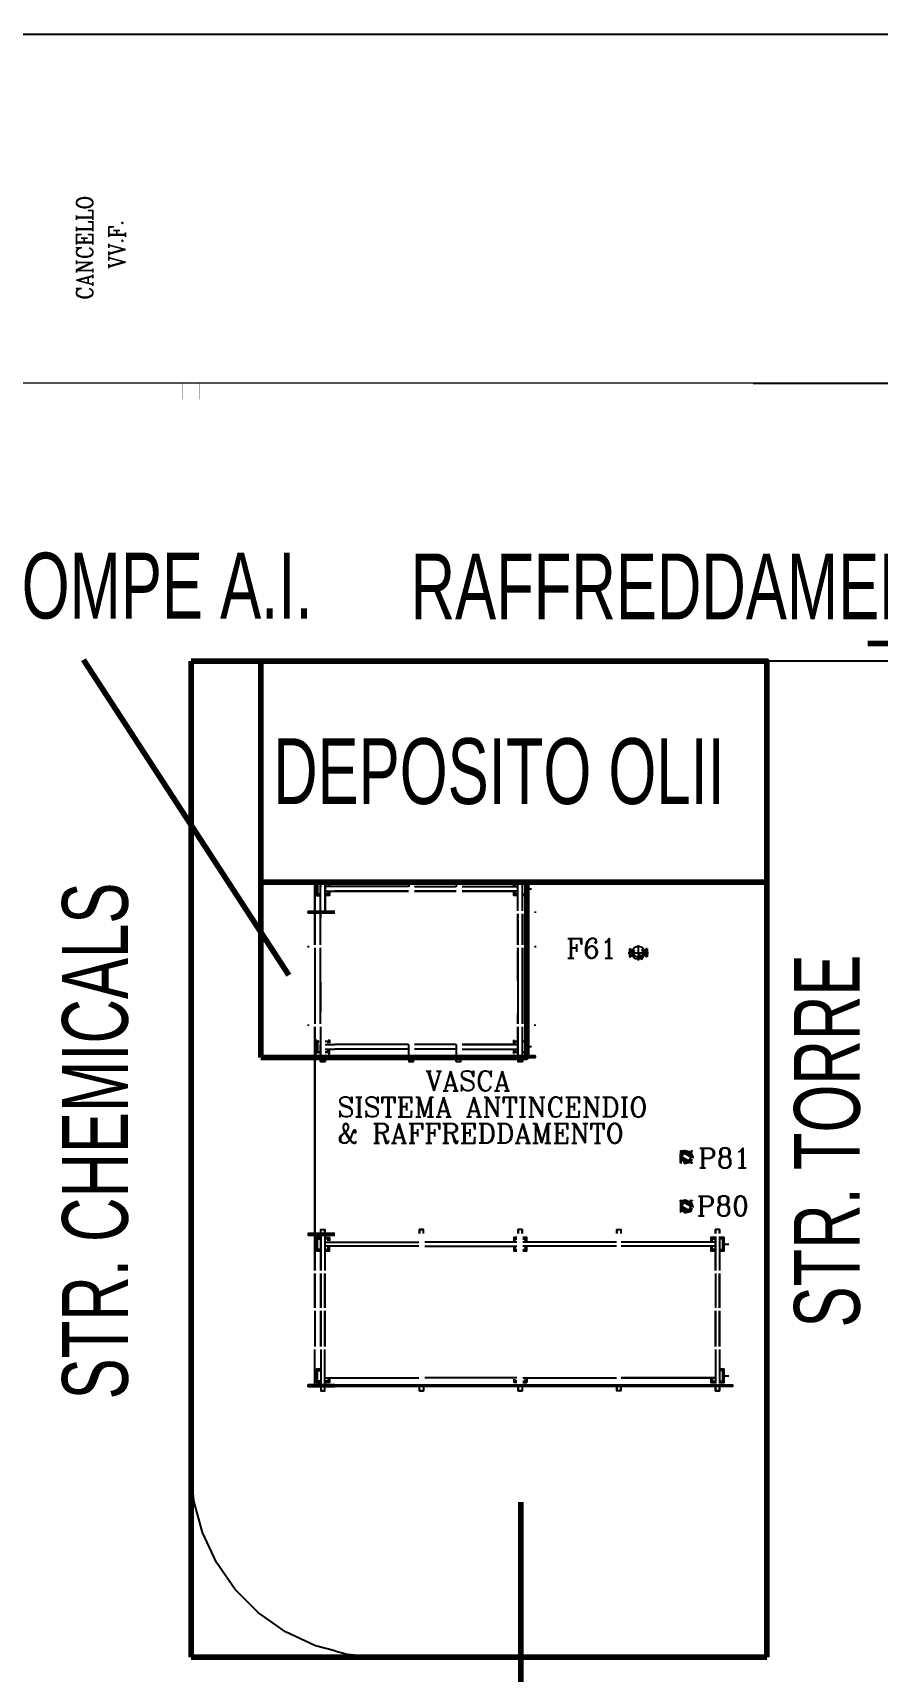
# Model space of a CAD drawing. Extents: x -57244 to 324435, y 15553 to 159369.
# Drawn here: x 100261 to 125968, y 109538 to 159369 of the extents above; entities that cross this region are included whole.
import ezdxf
from ezdxf.enums import TextEntityAlignment as Align

# ---------------------------------------------------------------- set-up
doc = ezdxf.new("R2010")
doc.units = 0
doc.header["$LTSCALE"] = 2000
doc.header["$MEASUREMENT"] = 0
for name, pattern in [('CENTER', [2, 1.25, -0.25, 0.25, -0.25]), ('DASHDOT', [1, 0.5, -0.25, 0, -0.25]), ('HIDDEN', [0.375, 0.25, -0.125])]:
    doc.linetypes.add(name, pattern=pattern)
doc.layers.add('AREE PDL', color=7, linetype='CONTINUOUS', lineweight=100)
doc.layers.add('BASE', color=253, linetype='CONTINUOUS')
doc.layers.add('SCRITTE', color=7, linetype='CONTINUOUS')
doc.styles.add('ROMANC', font='ROMANC', dxfattribs={"height": 0.2})
doc.styles.add('TXT', font='TXT', dxfattribs={"height": 0.2})

msp = doc.modelspace()

# ---------------------------------------------------------------- linework, layer by layer
at = {"layer": 'AREE PDL'}
for p, q in [((138406, 140810), (125654, 140810)), ((108047, 130730), (101801, 140313)), ((105073, 109998), (105073, 140270)), ((122583, 140270), (105073, 140270)), ((122583, 140270), (107775, 140270)), ((122583, 109998), (122583, 140270)), ((115096, 109073), (115096, 114712)), ((122583, 109998), (105073, 109998))]:
    msp.add_line(p, q, dxfattribs=at)
at = {"layer": 'AREE PDL', "linetype": 'Continuous', "const_width": 50}
msp.add_lwpolyline([(18882, 148724), (183777, 148724)], dxfattribs=at)
at = {"layer": 'AREE PDL'}
for points in [[(107197, 133548), (107197, 140270), (122583, 140270), (122583, 133548)], [(107197, 128222), (107197, 133548), (115283, 133548), (115283, 128225)]]:
    msp.add_lwpolyline(points, close=True, dxfattribs=at)
at = {"layer": 'BASE', "linetype": 'Continuous'}
for p, q in [((324435, 159253), (-57013, 159369)), ((122163, 148724), (183777, 148724)), ((122163, 148724), (183777, 148724)), ((105073, 115748), (105073, 140270)), ((122583, 135593), (122583, 109998)), ((108833, 133586), (108833, 132682)), ((108833, 132682), (108833, 133586)), ((109013, 133586), (109013, 133406)), ((109013, 132682), (109013, 133586)), ((109153, 132682), (109153, 133586)), ((109153, 133586), (109153, 132682)), ((109283, 133451), (109283, 133548)), ((111693, 133586), (111693, 133406)), ((113133, 133586), (113133, 133406)), ((115013, 133406), (115013, 133586)), ((115013, 132682), (115013, 133586)), ((115153, 132682), (115153, 133586)), ((115153, 132682), (115153, 133586)), ((109013, 132682), (109013, 133360)), ((109448, 133418), (109154, 133418)), ((109448, 133418), (109154, 133418)), ((109154, 133278), (109448, 133278)), ((109154, 133278), (109448, 133278)), ((109243, 133508), (109243, 133451)), ((109283, 133270), (109283, 133148)), ((111685, 133418), (109448, 133418)), ((111685, 133418), (109448, 133418)), ((111685, 133278), (109448, 133278)), ((109448, 133278), (111685, 133278)), ((111866, 133418), (113131, 133418)), ((111866, 133418), (113131, 133418)), ((111866, 133278), (113131, 133278)), ((113131, 133278), (111866, 133278)), ((113312, 133418), (114984, 133418)), ((113312, 133418), (114984, 133418)), ((113312, 133278), (114984, 133278)), ((114984, 133278), (113312, 133278)), ((114923, 133270), (114923, 133188)), ((115013, 132682), (115013, 133360)), ((115165, 133508), (115243, 133508)), ((108633, 132620), (108633, 132665)), ((109448, 132665), (108633, 132665)), ((108633, 132620), (109448, 132620)), ((108833, 132592), (108833, 131643)), ((108833, 131643), (108833, 132592)), ((109013, 132592), (109013, 132456)), ((109013, 131643), (109013, 132592)), ((115013, 132592), (115013, 132456)), ((115013, 131643), (115013, 132592)), ((115153, 132592), (115153, 131643)), ((115153, 131643), (115153, 132592)), ((115533, 132665), (115533, 132620)), ((109013, 131643), (109013, 132411)), ((115013, 132411), (115013, 131643)), ((108633, 131615), (108633, 131570)), ((108833, 131553), (108833, 129248)), ((108833, 131553), (108833, 129248)), ((109013, 131507), (109013, 131553)), ((109013, 129248), (109013, 131553)), ((115013, 131507), (115013, 131553)), ((115013, 131553), (115013, 129248)), ((115153, 131553), (115153, 129248)), ((115153, 129248), (115153, 131553)), ((115533, 131615), (115533, 131570)), ((109013, 130558), (109013, 131462)), ((115013, 130558), (115013, 131462)), ((109013, 130513), (109013, 129609)), ((115013, 130513), (115013, 129609)), ((109013, 129248), (109013, 129564)), ((115013, 129248), (115013, 129564)), ((108633, 129230), (108633, 129185)), ((108833, 128298), (108833, 129157)), ((108833, 129157), (108833, 128298)), ((109013, 129157), (109013, 128660)), ((109013, 129157), (109013, 128298)), ((115013, 128660), (115013, 129157)), ((115013, 129157), (115013, 128298)), ((115153, 128298), (115153, 129157)), ((115153, 128298), (115153, 129157)), ((115533, 129185), (115533, 129230)), ((109013, 128298), (109013, 128615)), ((109154, 128618), (109448, 128618)), ((109154, 128618), (109448, 128618)), ((111685, 128618), (109448, 128618)), ((111685, 128618), (109448, 128618)), ((111693, 128298), (111693, 128615)), ((113131, 128618), (111866, 128618)), ((113131, 128618), (111866, 128618)), ((113133, 128615), (113133, 128298)), ((113312, 128618), (114984, 128618)), ((114984, 128618), (113312, 128618)), ((114894, 128748), (114883, 128748)), ((114883, 128660), (114883, 128748)), ((114984, 128708), (114923, 128708)), ((115013, 128298), (115013, 128615)), ((115283, 128748), (115256, 128748)), ((115283, 128748), (115283, 128348)), ((108633, 128225), (108633, 128270)), ((108633, 128270), (109448, 128270)), ((108633, 128225), (109448, 128225)), ((108833, 122875), (108833, 128208)), ((108833, 128208), (108833, 122875)), ((109013, 128105), (109013, 128208)), ((109153, 128105), (109013, 128105)), ((109153, 128208), (109153, 128105)), ((109154, 128478), (109448, 128478)), ((109154, 128478), (109448, 128478)), ((111685, 128478), (109448, 128478)), ((111685, 128478), (109448, 128478)), ((109448, 128270), (115533, 128270)), ((109448, 128225), (115533, 128225)), ((111693, 128208), (111693, 128105)), ((111833, 128105), (111693, 128105)), ((111833, 128105), (111833, 128208)), ((113131, 128478), (111866, 128478)), ((113131, 128478), (111866, 128478)), ((113133, 128105), (113133, 128208)), ((113133, 128105), (113273, 128105)), ((113273, 128105), (113273, 128208)), ((113312, 128478), (114984, 128478)), ((113312, 128478), (114984, 128478)), ((114883, 128348), (114883, 128434)), ((114883, 128348), (114894, 128348)), ((114984, 128388), (114923, 128388)), ((115013, 128208), (115013, 128105)), ((115153, 128105), (115013, 128105)), ((115153, 128208), (115153, 128105)), ((115283, 128348), (115256, 128348)), ((115533, 128270), (115533, 128225)), ((120001, 125072), (119953, 125111)), ((120088, 125393), (120258, 125354)), ((120283, 125198), (120208, 125328)), ((120302, 125135), (120258, 125042)), ((120318, 125166), (120333, 125198)), ((120036, 125044), (120088, 125003)), ((119983, 123809), (119983, 123809)), ((120027, 123844), (120021, 123839)), ((120088, 123893), (120192, 123869)), ((120208, 123568), (120283, 123698)), ((120258, 123854), (120227, 123861)), ((120227, 123848), (120253, 123848)), ((120278, 123813), (120277, 123813)), ((120279, 123814), (120279, 123809)), ((120282, 123593), (120282, 123592)), ((120032, 123548), (120032, 123548)), ((120227, 123535), (120088, 123503)), ((108633, 122870), (108633, 122825)), ((108633, 122870), (109448, 122870)), ((108633, 122825), (109448, 122825)), ((108833, 122785), (108833, 121745)), ((108833, 121745), (108833, 122785)), ((108923, 122388), (108923, 122708)), ((109023, 122990), (109143, 122990)), ((109023, 122875), (109023, 122990)), ((109023, 122785), (109023, 121745)), ((109023, 121745), (109023, 122785)), ((109143, 122875), (109143, 122990)), ((109143, 122785), (109143, 121745)), ((109143, 122785), (109143, 121745)), ((109154, 122608), (109448, 122608)), ((109154, 122608), (109448, 122608)), ((109243, 122708), (109243, 122649)), ((109448, 122608), (112002, 122608)), ((109448, 122608), (112002, 122608)), ((112023, 122990), (112143, 122990)), ((112023, 122875), (112023, 122990)), ((112143, 122875), (112143, 122990)), ((114984, 122608), (112182, 122608)), ((114984, 122608), (112182, 122608)), ((115143, 122990), (115023, 122990)), ((115023, 122875), (115023, 122990)), ((115143, 122990), (115143, 122875)), ((118013, 122608), (115165, 122608)), ((118013, 122608), (115165, 122608)), ((115243, 122649), (115243, 122708)), ((118023, 122990), (118143, 122990)), ((118023, 122990), (118023, 122875)), ((118143, 122990), (118143, 122875)), ((120996, 122608), (118148, 122608)), ((120996, 122608), (118148, 122608)), ((120996, 122708), (120923, 122708)), ((121143, 122990), (121023, 122990)), ((121023, 122875), (121023, 122990)), ((121023, 122785), (121023, 121745)), ((121023, 121745), (121023, 122785)), ((121143, 122990), (121143, 122875)), ((121143, 122785), (121143, 121745)), ((121143, 122785), (121143, 121745)), ((121243, 122708), (121176, 122708)), ((109448, 122488), (109154, 122488)), ((109448, 122488), (109154, 122488)), ((109243, 122468), (109243, 122388)), ((112002, 122488), (109448, 122488)), ((112002, 122488), (109448, 122488)), ((112182, 122488), (114984, 122488)), ((112182, 122488), (114984, 122488)), ((114923, 122388), (114984, 122388)), ((118013, 122488), (115165, 122488)), ((118013, 122488), (115165, 122488)), ((120996, 122488), (118148, 122488)), ((120996, 122488), (118148, 122488)), ((108833, 121655), (108833, 120615)), ((108833, 120615), (108833, 121655)), ((109023, 121655), (109023, 120615)), ((109023, 120615), (109023, 121655)), ((109143, 120615), (109143, 121655)), ((109143, 121655), (109143, 120615)), ((121023, 121655), (121023, 120615)), ((121023, 121655), (121023, 120615)), ((121143, 121655), (121143, 120615)), ((121143, 120615), (121143, 121655)), ((108833, 120525), (108833, 119440)), ((108833, 120525), (108833, 119440)), ((109023, 120525), (109023, 119440)), ((109023, 119440), (109023, 120525)), ((109143, 120525), (109143, 119440)), ((109143, 119440), (109143, 120525)), ((121023, 119440), (121023, 120525)), ((121023, 120525), (121023, 119440)), ((121143, 119440), (121143, 120525)), ((121143, 120525), (121143, 119440)), ((108833, 118310), (108833, 119350)), ((108833, 118310), (108833, 119350)), ((109023, 119350), (109023, 118310)), ((109023, 119350), (109023, 118310)), ((109143, 118310), (109143, 119350)), ((109143, 118310), (109143, 119350)), ((121023, 119350), (121023, 118310)), ((121023, 119350), (121023, 118310)), ((121143, 119350), (121143, 118310)), ((121143, 119350), (121143, 118310)), ((108633, 118225), (108633, 118270)), ((109448, 118270), (108633, 118270)), ((108633, 118225), (109448, 118225)), ((109023, 118220), (109023, 118093)), ((109143, 118093), (109143, 118220)), ((109154, 118488), (109448, 118488)), ((109154, 118488), (109448, 118488)), ((109243, 118446), (109243, 118388)), ((109448, 118488), (112002, 118488)), ((109448, 118488), (112002, 118488)), ((109448, 118270), (121533, 118270)), ((121533, 118225), (109448, 118225)), ((112023, 118093), (112023, 118220)), ((112143, 118220), (112143, 118093)), ((114984, 118488), (112182, 118488)), ((114984, 118488), (112182, 118488)), ((114883, 118446), (114883, 118348)), ((114984, 118348), (114883, 118348)), ((115023, 118220), (115023, 118093)), ((115143, 118220), (115143, 118093)), ((115165, 118488), (118013, 118488)), ((115165, 118488), (118013, 118488)), ((115165, 118388), (115243, 118388)), ((115165, 118348), (115283, 118348)), ((115283, 118446), (115283, 118348)), ((118023, 118220), (118023, 118093)), ((118143, 118093), (118143, 118220)), ((120996, 118488), (118148, 118488)), ((118148, 118488), (120996, 118488)), ((120923, 118446), (120923, 118388)), ((121023, 118093), (121023, 118220)), ((121143, 118220), (121143, 118093)), ((121533, 118225), (121533, 118270)), ((109143, 118093), (109023, 118093)), ((112023, 118093), (112143, 118093)), ((115023, 118093), (115143, 118093)), ((118143, 118093), (118023, 118093)), ((121143, 118093), (121023, 118093)), ((110823, 109998), (122583, 109998))]:
    msp.add_line(p, q, dxfattribs=at)
at = {"layer": 'BASE'}
for p, q in [((214629, 140270), (105073, 140270)), ((118402, 131530), (118402, 131280)), ((118402, 131530), (118442, 131530)), ((118402, 131280), (118442, 131280)), ((118422, 131530), (118422, 131280)), ((118442, 131530), (118442, 131280)), ((118442, 131476), (118488, 131476)), ((118442, 131334), (118488, 131334)), ((118902, 131476), (118857, 131476)), ((118902, 131334), (118857, 131334)), ((118942, 131530), (118902, 131530)), ((118902, 131530), (118902, 131280)), ((118942, 131280), (118902, 131280)), ((118922, 131530), (118922, 131280)), ((118942, 131530), (118942, 131280))]:
    msp.add_line(p, q, dxfattribs=at)
at = {"layer": 'BASE', "linetype": 'DASHDOT'}
for p, q in [((108833, 133348), (108883, 133348)), ((115256, 133348), (115430, 133348)), ((108883, 128548), (108833, 128548)), ((115430, 128548), (115256, 128548)), ((108833, 122548), (108883, 122548)), ((121267, 122548), (121430, 122548)), ((108833, 118548), (108883, 118548)), ((121267, 118548), (121430, 118548))]:
    msp.add_line(p, q, dxfattribs=at)
at = {"layer": 'BASE', "linetype": 'CENTER'}
for p, q in [((118672, 131638), (118672, 131172)), ((118365, 131405), (118978, 131405)), ((118672, 131405), (118789, 131203))]:
    msp.add_line(p, q, dxfattribs=at)
at = {"layer": 'BASE', "linetype": 'HIDDEN'}
for p, q in [((118488, 131476), (118556, 131476)), ((118488, 131334), (118556, 131334)), ((118857, 131476), (118789, 131476)), ((118857, 131334), (118789, 131334))]:
    msp.add_line(p, q, dxfattribs=at)
at = {"layer": 'BASE', "linetype": 'Continuous', "const_width": 10}
msp.add_lwpolyline([(104823, 148224), (104823, 148724)], dxfattribs=at)
at = {"layer": 'BASE', "linetype": 'Continuous'}
msp.add_lwpolyline([(105323, 148224, 10, 10, 0), (105323, 148724, 10, 10, 0)], format="xyseb", dxfattribs=at)
for points in [[(108973, 133548), (108883, 133548), (108883, 133148), (108973, 133148)], [(109283, 133451), (109283, 133548), (109154, 133548)], [(114883, 133451), (114883, 133548), (114984, 133548)], [(115165, 133548), (115283, 133548), (115283, 133148), (115165, 133148)], [(108923, 133508), (108923, 133188), (108973, 133188)], [(108973, 133188), (108923, 133188), (108923, 133508), (108973, 133508)], [(109154, 133508), (109243, 133508), (109243, 133451)], [(109154, 133188), (109243, 133188), (109243, 133270)], [(109243, 133270), (109243, 133188), (109154, 133188)], [(109283, 133270), (109283, 133148), (109154, 133148)], [(114984, 133148), (114883, 133148), (114883, 133270)], [(114923, 133451), (114923, 133508), (114984, 133508)], [(114984, 133508), (114923, 133508), (114923, 133451)], [(114984, 133188), (114923, 133188), (114923, 133270)], [(115165, 133188), (115243, 133188), (115243, 133508), (115165, 133508)], [(109448, 132665), (108633, 132665), (108633, 132620), (109448, 132620)], [(108883, 128748), (108883, 128748), (108883, 128348), (108883, 128348)], [(108973, 128708), (108923, 128708), (108923, 128388), (108973, 128388)], [(108973, 128388), (108923, 128388), (108923, 128708), (108973, 128708)], [(109243, 128660), (109243, 128708), (109154, 128708)], [(109243, 128660), (109243, 128708), (109154, 128708)], [(109245, 128748), (109283, 128748), (109283, 128660)], [(114923, 128660), (114923, 128708), (114984, 128708)], [(115165, 128708), (115243, 128708), (115243, 128388), (115165, 128388)], [(115165, 128388), (115243, 128388), (115243, 128708), (115165, 128708)], [(109448, 128225), (108633, 128225), (108633, 128270), (109448, 128270)], [(109013, 128208), (109013, 128105), (109153, 128105), (109153, 128208)], [(109243, 128434), (109243, 128388), (109154, 128388)], [(109154, 128388), (109243, 128388), (109243, 128434)], [(109245, 128348), (109283, 128348), (109283, 128434)], [(109448, 128225), (115533, 128225), (115533, 128270), (109448, 128270)], [(111693, 128208), (111693, 128105), (111833, 128105), (111833, 128208)], [(113133, 128208), (113133, 128105), (113273, 128105), (113273, 128208)], [(114923, 128434), (114923, 128388), (114984, 128388)], [(115013, 128208), (115013, 128105), (115153, 128105), (115153, 128208)], [(120046, 125378), (119953, 125378), (119953, 125315)], [(120001, 125072), (119953, 125111), (119953, 125285), (120046, 125359)], [(120001, 125018), (119953, 125018), (119953, 125090)], [(120046, 125348), (120043, 125348), (120013, 125348), (119983, 125348), (119983, 125318), (119983, 125288), (119983, 125270)], [(120001, 125048), (119983, 125048), (119983, 125078), (119983, 125108), (119983, 125135)], [(120036, 125044), (120088, 125003), (120258, 125042), (120302, 125135)], [(120048, 125361), (120088, 125393), (120258, 125354), (120333, 125198), (120318, 125166)], [(120227, 125348), (120253, 125348), (120283, 125348), (120283, 125318), (120283, 125288), (120283, 125258), (120283, 125228), (120283, 125225)], [(120227, 125048), (120253, 125048), (120283, 125048), (120283, 125078), (120283, 125108), (120283, 125135)], [(120313, 125361), (120313, 125378), (120272, 125378)], [(120272, 125018), (120313, 125018), (120313, 125044)], [(119953, 123824), (119953, 123878), (120046, 123878)], [(120046, 123859), (119953, 123785), (119953, 123611), (120088, 123503), (120258, 123542), (120307, 123643)], [(119953, 123598), (119953, 123518), (119956, 123518)], [(119980, 123807), (119983, 123788), (119983, 123758), (119983, 123734)], [(119983, 123734), (119983, 123758), (119983, 123788), (119983, 123818), (119983, 123848), (120013, 123848), (120043, 123848), (120046, 123848)], [(120058, 123568), (119983, 123698), (120058, 123828), (120208, 123828)], [(119988, 123583), (119983, 123608), (119983, 123638), (119983, 123643)], [(120283, 123643), (120283, 123638), (120283, 123608), (120283, 123578), (120283, 123548), (120253, 123548), (120223, 123548), (120193, 123548), (120163, 123548), (120133, 123548), (120103, 123548), (120073, 123548), (120043, 123548), (120013, 123548), (119983, 123548), (119983, 123578), (119983, 123608), (119983, 123638), (119983, 123643)], [(120028, 123845), (120043, 123848), (120046, 123848)], [(120059, 123869), (120088, 123893), (120192, 123869)], [(120227, 123878), (120313, 123878), (120313, 123869)], [(120227, 123861), (120258, 123854), (120316, 123734)], [(120227, 123848), (120253, 123848), (120283, 123848), (120283, 123818), (120283, 123788), (120283, 123758), (120283, 123734)], [(120283, 123734), (120283, 123758), (120283, 123788), (120277, 123813)], [(120283, 123608), (120283, 123638), (120283, 123643)], [(120318, 123730), (120333, 123698), (120318, 123666)], [(120039, 123542), (120043, 123548), (120073, 123548), (120103, 123548), (120133, 123548), (120163, 123548), (120193, 123548), (120223, 123548), (120253, 123548), (120262, 123550)], [(109448, 122870), (108633, 122870), (108633, 122825), (109448, 122825)], [(109019, 122748), (108883, 122748), (108883, 122348), (109019, 122348)], [(109019, 122388), (108923, 122388), (108923, 122708), (109019, 122708)], [(109023, 122875), (109023, 122990), (109143, 122990), (109143, 122875)], [(109154, 122748), (109283, 122748), (109283, 122649)], [(109243, 122649), (109243, 122708), (109154, 122708)], [(112143, 122875), (112143, 122990), (112023, 122990), (112023, 122875)], [(114984, 122748), (114883, 122748), (114883, 122649)], [(114923, 122649), (114923, 122708), (114984, 122708)], [(115143, 122875), (115143, 122990), (115023, 122990), (115023, 122875)], [(115283, 122649), (115283, 122748), (115165, 122748)], [(115165, 122708), (115243, 122708), (115243, 122649)], [(118023, 122875), (118023, 122990), (118143, 122990), (118143, 122875)], [(120996, 122748), (120883, 122748), (120883, 122649)], [(120923, 122649), (120923, 122708), (120996, 122708)], [(121143, 122875), (121143, 122990), (121023, 122990), (121023, 122875)], [(121176, 122348), (121283, 122348), (121283, 122748), (121176, 122748)], [(121176, 122388), (121243, 122388), (121243, 122708), (121176, 122708)], [(109154, 122388), (109243, 122388), (109243, 122468)], [(109154, 122348), (109283, 122348), (109283, 122468)], [(114883, 122468), (114883, 122348), (114984, 122348)], [(114923, 122468), (114923, 122388), (114984, 122388)], [(115165, 122388), (115243, 122388), (115243, 122468)], [(115165, 122388), (115243, 122388), (115243, 122468)], [(115165, 122348), (115283, 122348), (115283, 122468)], [(120883, 122468), (120883, 122348), (120996, 122348)], [(120996, 122388), (120923, 122388), (120923, 122468)], [(109019, 118748), (108883, 118748), (108883, 118348), (109019, 118348)], [(109019, 118388), (108923, 118388), (108923, 118708), (109019, 118708)], [(121176, 118348), (121283, 118348), (121283, 118748), (121176, 118748)], [(121176, 118388), (121243, 118388), (121243, 118708), (121176, 118708)], [(109448, 118270), (108633, 118270), (108633, 118225), (109448, 118225)], [(109023, 118220), (109023, 118093), (109143, 118093), (109143, 118220)], [(109243, 118446), (109243, 118388), (109154, 118388)], [(109283, 118446), (109283, 118348), (109154, 118348)], [(109448, 118270), (121533, 118270), (121533, 118225), (109448, 118225)], [(112143, 118220), (112143, 118093), (112023, 118093), (112023, 118220)], [(114984, 118388), (114923, 118388), (114923, 118446)], [(114984, 118388), (114923, 118388), (114923, 118446)], [(115143, 118220), (115143, 118093), (115023, 118093), (115023, 118220)], [(115165, 118388), (115243, 118388), (115243, 118446)], [(118143, 118220), (118143, 118093), (118023, 118093), (118023, 118220)], [(120883, 118446), (120883, 118348), (120996, 118348)], [(120923, 118446), (120923, 118388), (120996, 118388)], [(121023, 118220), (121023, 118093), (121143, 118093), (121143, 118220)], [(109448, 110186), (108856, 110345), (107948, 110768), (107127, 111343), (106418, 112052), (105843, 112873), (105420, 113781), (105160, 114749), (105073, 115748)], [(109448, 110186), (109824, 110085), (110823, 109998)]]:
    msp.add_lwpolyline(points, dxfattribs=at)
at = {"layer": 'BASE'}
msp.add_circle((118672, 131405), 198, dxfattribs=at)
at = {"layer": 'BASE', "linetype": 'HIDDEN'}
msp.add_circle((118672, 131405), 136, dxfattribs=at)

# ---------------------------------------------------------------- texts
at = {"layer": 'BASE', "linetype": 'Continuous', "style": 'ROMANC', "width": 0.9}
for s, p in [('CANCELLO', (102090, 151253)), ('VV.F.', (103077, 152199))]:
    msp.add_text(s, height=500, rotation=90, dxfattribs=at).set_placement(p)
at = {"layer": 'BASE', "linetype": 'Continuous', "style": 'ROMANC'}
for s, p in [('F61', (116482, 131239)), ('      VASCA', (109524, 127214)), ('SISTEMA ANTINCENDIO', (109524, 126416)), ('& RAFFREDDAMENTO', (109524, 125618)), ('P81', (120489, 124867)), ('P80', (120449, 123413))]:
    msp.add_text(s, height=598, dxfattribs=at).set_placement(p)
at = {"layer": 'SCRITTE', "color": 7, "linetype": 'Continuous', "style": 'TXT', "width": 0.7}
for s, p in [('POMPE A.I.', (98675, 141566)), ('RAFFREDDAMENTO ACQUA G1-G3', (111750, 141540)), ('DEPOSITO OLII', (107570, 135927))]:
    msp.add_text(s, height=2000, dxfattribs=at).set_placement(p)
for s, p in [('STR. CHEMICALS', (103151, 125684)), ('STR. TORRE', (125407, 125684))]:
    msp.add_text(s, height=2000, rotation=90, dxfattribs=at).set_placement(p, align=Align.CENTER)

# ---------------------------------------------------------------- meshes
at = {"layer": 'BASE', "linetype": 'Continuous'}
mesh = msp.add_polyface(dxfattribs=at)
corners = [(120058, 125068), (119983, 125198), (120192, 125068), (119987, 125205), (120208, 125068), (120058, 125328), (120279, 125191), (120283, 125198), (120073, 125328), (120283, 125198), (120208, 125328)]
mesh.append_faces([[corners[k] for k in face] for face in [(0, 0, 2, 1), (1, 2, 4, 3), (3, 4, 6, 5), (5, 6, 9, 8), (8, 7, 10, 10)]], dxfattribs={"vtx0": -1, "vtx2": -1})
mesh = msp.add_polyface(dxfattribs=at)
corners = [(120058, 125068), (120058, 125068), (120192, 125068), (119983, 125198), (120208, 125068), (119987, 125205), (120279, 125191), (120058, 125328), (120283, 125198), (120073, 125328), (120208, 125328)]
mesh.append_faces([[corners[k] for k in face] for face in [(0, 1, 2, 3), (3, 2, 4, 5), (5, 4, 6, 7), (7, 6, 8, 9), (9, 8, 10, 10)]], dxfattribs={"vtx0": -1, "vtx2": -1})
mesh = msp.add_polyface(dxfattribs=at)
corners = [(120058, 123568), (120192, 123568), (119983, 123698), (120208, 123568), (119987, 123705), (120058, 123828), (120279, 123691), (120058, 123828), (120073, 123828), (120283, 123698), (120208, 123828)]
mesh.append_faces([[corners[k] for k in face] for face in [(0, 0, 1, 2), (2, 1, 3, 4), (4, 3, 6, 7), (5, 6, 9, 8), (8, 9, 10, 10)]], dxfattribs={"vtx0": -1, "vtx2": -1})
mesh = msp.add_polyface(dxfattribs=at)
corners = [(120058, 123568), (119983, 123698), (120192, 123568), (119983, 123698), (119987, 123705), (120208, 123568), (120058, 123828), (120279, 123691), (120073, 123828), (120283, 123698), (120208, 123828)]
mesh.append_faces([[corners[k] for k in face] for face in [(0, 0, 2, 3), (1, 2, 5, 4), (4, 5, 7, 6), (6, 7, 9, 8), (8, 9, 10, 10)]], dxfattribs={"vtx0": -1, "vtx2": -1})

doc.saveas('drawing.dxf')
